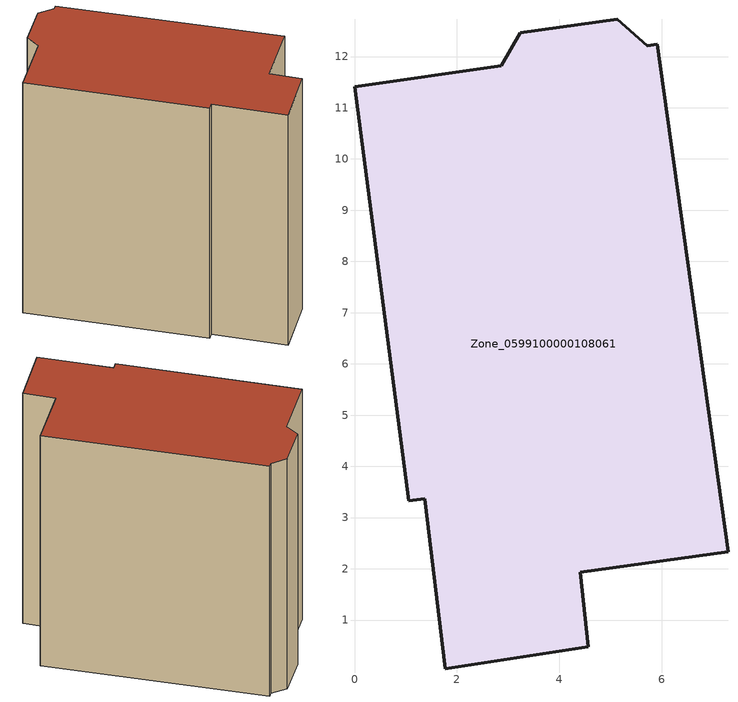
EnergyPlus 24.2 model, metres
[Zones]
Zone_0599100000108061
 floor ground (C_G): 5.71,12.21 5.91,12.24 7.29,2.33 4.41,1.93 4.56,0.48 1.78,0.04 1.37,3.37 1.06,3.33 0,11.41 2.86,11.82 3.23,12.46 5.13,12.73 z0
 wall outside (C_F): 5.91,12.24 5.71,12.21 5.13,12.73 3.23,12.46 2.86,11.82 0,11.41 1.06,3.33 1.37,3.37 1.78,0.04 4.56,0.48 4.41,1.93 7.29,2.33 5.91,12.24 z0:11.75
 roof outside (C_R): 2.86,11.82 0,11.41 1.06,3.33 1.37,3.37 1.78,0.04 4.56,0.48 4.41,1.93 7.29,2.33 5.91,12.24 5.71,12.21 5.13,12.73 3.23,12.46 z11.75
[BUILDING]
Pand.0599100000108061: North Axis=0; Terrain=City; Loads Convergence Tolerance Value=0.04; Temperature Convergence Tolerance Value=0.4; Solar Distribution=FullExterior; Maximum Number of Warmup Days=25; Minimum Number of Warmup Days=1
[Site:Location]
Rotterdam.The.Hague.AP_ZH_NLD Design_Conditions: Latitude=51.96; Longitude=4.45; Time Zone=1; Elevation=-4.5
[SITE:GROUNDTEMPERATURE:BUILDINGSURFACE]
18, 18, 18, 18, 18, 18, 18, 18, 18, 18, 18, 18
[MATERIAL] Thermal Absorptance=0.9; Solar Absorptance=0.7; Visible Absorptance=0.7
Name | Roughness | Thickness | Conductivity | Density | Specific Heat
G.TC.1946 | MediumSmooth | 0.15 | 1 | 540 | 1210
F.TC.1946 | Rough | 0.3 | 0.857143 | 1920 | 840
R.TC.1946 | MediumRough | 0.2 | 0.909091 | 1500 | 1000
[CONSTRUCTION]
C_G: G.TC.1946
C_F: F.TC.1946
C_R: R.TC.1946
[ZONE]
Zone_0599100000108061: Type=1; Multiplier=1; Ceiling Height=Autocalculate; Volume=Autocalculate; Floor Area=autocalculate; Part of Total Floor Area=Yes
[ZONEINFILTRATION:DESIGNFLOWRATE]
Infil_Zone_0599100000108061: Zone or ZoneList or Space or SpaceList=Zone_0599100000108061; Schedule=AlwaysOn; Design Flow Rate Calculation Method=Flow/Area; Flow Rate per Floor Area=0.003; Constant Term Coefficient=1; Temperature Term Coefficient=0; Velocity Term Coefficient=0; Velocity Squared Term Coefficient=0
[HVACTEMPLATE:ZONE:IDEALLOADSAIRSYSTEM]
Zone_0599100000108061: Maximum Heating Supply Air Temperature=50; Minimum Cooling Supply Air Temperature=13; Maximum Heating Supply Air Humidity Ratio=0.0156; Minimum Cooling Supply Air Humidity Ratio=0.0077; Heating Limit=NoLimit; Cooling Limit=NoLimit; Dehumidification Control Type=ConstantSensibleHeatRatio; Cooling Sensible Heat Ratio=0.7; Dehumidification Setpoint=60; Humidification Control Type=None; Humidification Setpoint=30; Outdoor Air Method=None; Outdoor Air Flow Rate per Person=0.00944; Outdoor Air Flow Rate per Zone Floor Area=0; Outdoor Air Flow Rate per Zone=0; Demand Controlled Ventilation Type=None; Outdoor Air Economizer Type=NoEconomizer; Heat Recovery Type=None; Sensible Heat Recovery Effectiveness=0.7; Latent Heat Recovery Effectiveness=0.65
[ZONECONTROL:THERMOSTAT]
ThermostatControl_Zone_0599100000108061: Zone or ZoneList=Zone_0599100000108061; Control Type Schedule=DualSetpointControlType; Control 1=Thermostat_Zone_0599100000108061; Temperature Difference Between Cutout And Setpoint=0
[THERMOSTATSETPOINT:DUALSETPOINT]
Thermostat_Zone_0599100000108061: Heating Setpoint Temperature Schedule=HeatingSetpoint_Zone_0599100000108061; Cooling Setpoint Temperature Schedule=CoolingSetpoint_Zone_0599100000108061
[SCHEDULE:COMPACT]
HeatingSetpoint_Zone_0599100000108061: Through: 12/31, For: AllDays, Until: 24:00, 21
CoolingSetpoint_Zone_0599100000108061: Through: 12/31, For: AllDays, Until: 24:00, 24
DualSetpointControlType: Through: 12/31, For: AllDays, Until: 24:00, 4
AlwaysOn: Through: 12/31, For: AllDays, Until: 24:00, 1
